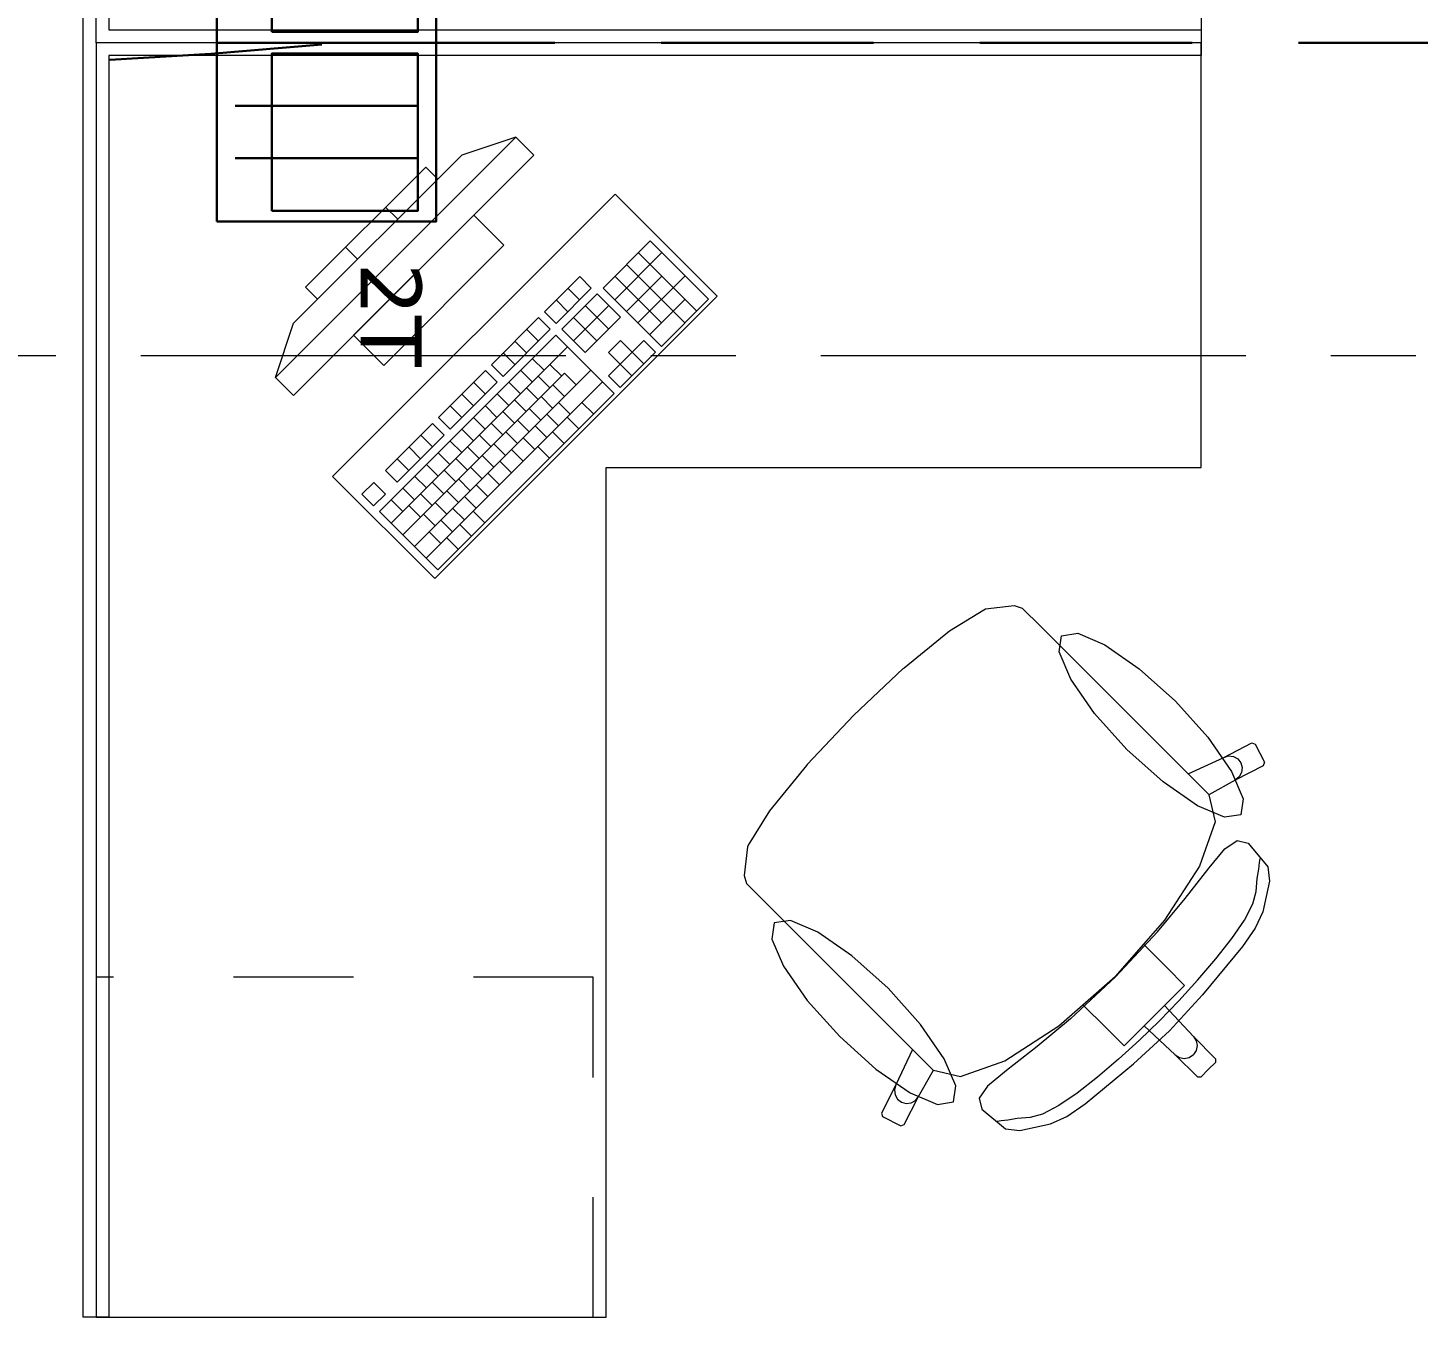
# Model space of a CAD drawing. Header units: inches. Extents: x -19 to 5698, y -728 to 92.
# Drawn here: x 126.634 to 128.27, y 33.275 to 34.793 of the extents above; entities that cross this region are included whole.
import ezdxf

# ---------------------------------------------------------------- set-up
doc = ezdxf.new("R2010")
doc.units = ezdxf.units.IN
doc.header["$MEASUREMENT"] = 0
for name, pattern in [('HIDDEN', [0.375, 0.25, -0.125]), ('Punto & Raya', [0.65, 0.5, -0.075, 0, -0.075]), ('Rayas', [0.282222, 0.141111, -0.141111])]:
    doc.linetypes.add(name, pattern=pattern)
doc.layers.get('0').update_dxf_attribs({"color": 61})
doc.layers.add('00 conduct tomacorr', color=120, linetype='HIDDEN', lineweight=30)
doc.layers.add('Interior - Mobiliario', color=7, linetype='Continuous')
doc.layers.add('Marcador - Secciones', color=7, linetype='Continuous')

# ---------------------------------------------------------------- blocks, each defined once
blk = doc.blocks.new('CAJA POP UP 6 MODULOS')
at = {"layer": '00 conduct tomacorr', "linetype": 'Continuous'}
for p, q in [((-0.095, -0.165), (-0.095, -0.0151)), ((-0.052, -0.165), (-0.052, -0.0151)), ((0.052, -0.165), (0.052, -0.0151)), ((0.095, -0.165), (0.095, -0.0151)), ((0, -0.165), (0, -0.18))]:
    blk.add_line(p, q, dxfattribs=at)
for points in [[(-0.147, 0), (0.147, 0), (0.147, -0.18), (-0.147, -0.18)], [(0, 0), (0.147, 0), (0.147, -0.18), (0, -0.18)]]:
    blk.add_lwpolyline(points, close=True, dxfattribs=at)
for points in [[(-0.138, -0.045), (-0.009, -0.045), (-0.009, -0.165), (-0.138, -0.165), (-0.138, -0.045)], [(0.009, -0.045), (0.138, -0.045), (0.138, -0.165), (0.009, -0.165), (0.009, -0.045)]]:
    blk.add_lwpolyline(points, dxfattribs=at)
at = {"color": 1, "insert": (-0.1807, -0.168), "char_height": 0.05, "attachment_point": 1, "rotation": 180}
blk.add_mtext_dynamic_manual_height_columns('{\\fVerdana|b0|i0|c0|p34;2T}', width=0.000481, gutter_width=0.1561, heights=[0], dxfattribs=at)

msp = doc.modelspace()

# ---------------------------------------------------------------- linework, layer by layer
at = {"layer": '00 conduct tomacorr'}
msp.add_line((127.0037, 34.775, 0), (138.6907, 34.775), dxfattribs=at)
msp.add_arc((126.3581, 41.5955), 6.8513, 254.29626, 275.43196, dxfattribs=at)
at = {"layer": 'Interior - Mobiliario', "color": 175, "linetype": 'Continuous', "lineweight": 13}
for p, q in [((126.699, 34.79), (126.699, 36.275)), ((126.729, 36.275), (126.729, 34.79)), ((126.699, 34.76), (126.699, 34.79)), ((126.729, 34.79), (128.014, 34.79)), ((128.014, 34.79), (128.014, 34.76)), ((126.699, 33.275), (126.699, 34.76)), ((126.729, 34.76), (126.729, 33.275)), ((128.014, 34.76), (126.729, 34.76)), ((127.2079, 34.6639), (126.9251, 34.3811)), ((127.2079, 34.6639), (127.1443, 34.6427)), ((127.2291, 34.6427), (127.2079, 34.6639)), ((126.9463, 34.3599), (127.2291, 34.6427)), ((126.9463, 34.4447), (127.1443, 34.6427)), ((127.1019, 34.6286), (126.9604, 34.4871)), ((126.9746, 34.473), (127.116, 34.6144)), ((127.116, 34.6144), (127.1019, 34.6286)), ((127.0689, 34.5673), (127.0547, 34.5814)), ((127.1584, 34.572), (127.017, 34.4306)), ((127.1938, 34.5366), (127.1584, 34.572)), ((127.0217, 34.5201), (127.0076, 34.5343)), ((127.0524, 34.3952), (127.1938, 34.5366)), ((127.3659, 34.5416), (127.3105, 34.4862)), ((127.4345, 34.473), (127.3659, 34.5416)), ((127.3242, 34.4725), (127.3796, 34.5279)), ((127.4206, 34.4592), (127.352, 34.5278)), ((127.283, 34.4999), (127.2415, 34.4583)), ((127.2967, 34.4861), (127.283, 34.4999)), ((127.3792, 34.4452), (127.3243, 34.5001)), ((127.3379, 34.4588), (127.3795, 34.5003)), ((127.4068, 34.4453), (127.3382, 34.5139)), ((127.3516, 34.4451), (127.407, 34.5005)), ((126.9604, 34.4871), (126.9746, 34.473)), ((127.2552, 34.4446), (127.2967, 34.4861)), ((127.2829, 34.4723), (127.2692, 34.486)), ((127.3105, 34.4862), (127.3791, 34.4176)), ((127.269, 34.4584), (127.2553, 34.4722)), ((127.3036, 34.4793), (127.262, 34.4377)), ((127.331, 34.4519), (127.3036, 34.4793)), ((127.3654, 34.4314), (127.4069, 34.4729)), ((127.3791, 34.4176), (127.4345, 34.473)), ((127.2345, 34.4514), (127.1791, 34.396)), ((127.2482, 34.4377), (127.2345, 34.4514)), ((127.2415, 34.4583), (127.2552, 34.4446)), ((127.2757, 34.424), (127.3173, 34.4656)), ((127.3033, 34.4242), (127.2759, 34.4516)), ((127.2895, 34.4103), (127.331, 34.4519)), ((127.3172, 34.438), (127.2897, 34.4654)), ((126.9251, 34.3811), (126.9463, 34.4447)), ((127.1929, 34.3823), (127.2482, 34.4377)), ((127.2344, 34.4238), (127.2207, 34.4375)), ((127.262, 34.4377), (127.2895, 34.4103)), ((127.017, 34.4306), (127.0524, 34.3952)), ((127.2551, 34.4308), (127.0474, 34.2231)), ((127.2206, 34.41), (127.2068, 34.4237)), ((127.3237, 34.3623), (127.2551, 34.4308)), ((127.3309, 34.4243), (127.317, 34.4104)), ((127.3446, 34.4106), (127.3309, 34.4243)), ((127.3584, 34.4244), (127.3446, 34.4106)), ((127.3721, 34.4107), (127.3584, 34.4244)), ((127.0611, 34.2094), (127.2688, 34.4171)), ((127.2067, 34.3961), (127.193, 34.4098)), ((127.2411, 34.3894), (127.2274, 34.4031)), ((127.317, 34.4104), (127.3307, 34.3967)), ((127.3306, 34.3692), (127.3721, 34.4107)), ((127.3307, 34.3967), (127.3446, 34.4106)), ((127.3583, 34.3969), (127.3446, 34.4106)), ((127.0748, 34.1957), (127.2652, 34.3861)), ((127.0885, 34.182), (127.2962, 34.3897)), ((127.1722, 34.3891), (127.1168, 34.3337)), ((127.1859, 34.3754), (127.1722, 34.3891)), ((127.1791, 34.396), (127.1929, 34.3823)), ((127.2273, 34.3756), (127.2136, 34.3893)), ((127.2618, 34.3826), (127.248, 34.3963)), ((127.2789, 34.3724), (127.2652, 34.3861)), ((127.3307, 34.3967), (127.3169, 34.3829)), ((127.3444, 34.383), (127.3307, 34.3967)), ((126.9251, 34.3811), (126.9463, 34.3599)), ((127.1022, 34.1683), (127.31, 34.376)), ((127.1305, 34.32), (127.1859, 34.3754)), ((127.1721, 34.3615), (127.1584, 34.3752)), ((127.2134, 34.3617), (127.1997, 34.3754)), ((127.2341, 34.3549), (127.2204, 34.3686)), ((127.2479, 34.3688), (127.2342, 34.3825)), ((127.2651, 34.3585), (127.2514, 34.3722)), ((127.3169, 34.3829), (127.3306, 34.3692)), ((127.116, 34.1545), (127.3237, 34.3623)), ((127.1582, 34.3477), (127.1445, 34.3614)), ((127.1996, 34.3479), (127.1859, 34.3616)), ((127.2202, 34.3411), (127.2065, 34.3548)), ((127.2512, 34.3447), (127.2375, 34.3584)), ((127.1444, 34.3338), (127.1307, 34.3475)), ((127.1857, 34.334), (127.172, 34.3477)), ((127.2064, 34.3272), (127.1927, 34.3409)), ((127.2374, 34.3308), (127.2237, 34.3445)), ((127.258, 34.324), (127.2443, 34.3377)), ((127.2719, 34.3379), (127.2582, 34.3516)), ((127.2994, 34.338), (127.2857, 34.3517)), ((127.1099, 34.3268), (127.0545, 34.2714)), ((127.1236, 34.313), (127.1099, 34.3268)), ((127.1168, 34.3337), (127.1305, 34.32)), ((127.158, 34.3063), (127.1443, 34.32)), ((127.1719, 34.3202), (127.1582, 34.3339)), ((127.1925, 34.3134), (127.1788, 34.3271)), ((127.2235, 34.317), (127.2098, 34.3307)), ((127.2442, 34.3102), (127.2305, 34.3239)), ((127.2821, 34.3207), (127.2684, 34.3344)), ((127.0682, 34.2577), (127.1236, 34.313)), ((127.1098, 34.2992), (127.0961, 34.3129)), ((127.1442, 34.2925), (127.1305, 34.3062)), ((127.1787, 34.2995), (127.165, 34.3132)), ((127.1959, 34.2893), (127.1821, 34.303)), ((127.2097, 34.3031), (127.196, 34.3168)), ((127.2303, 34.2963), (127.2166, 34.3101)), ((127.2648, 34.3034), (127.2511, 34.3171)), ((127.0959, 34.2854), (127.0822, 34.2991)), ((127.1303, 34.2786), (127.1166, 34.2923)), ((127.1648, 34.2857), (127.1511, 34.2994)), ((127.182, 34.2754), (127.1683, 34.2891)), ((127.2165, 34.2825), (127.2028, 34.2962)), ((127.2475, 34.2861), (127.2338, 34.2998)), ((127.0545, 34.2714), (127.0682, 34.2577)), ((127.0821, 34.2715), (127.0684, 34.2852)), ((127.1165, 34.2648), (127.1028, 34.2785)), ((127.1371, 34.258), (127.1234, 34.2717)), ((127.151, 34.2718), (127.1373, 34.2856)), ((127.1682, 34.2616), (127.1544, 34.2753)), ((127.2026, 34.2686), (127.1889, 34.2824)), ((127.0407, 34.2575), (127.0268, 34.2437)), ((127.0544, 34.2438), (127.0407, 34.2575)), ((127.1026, 34.2509), (127.0889, 34.2646)), ((127.1233, 34.2441), (127.1096, 34.2579)), ((127.1543, 34.2477), (127.1406, 34.2615)), ((127.1749, 34.241), (127.1612, 34.2547)), ((127.1888, 34.2548), (127.1751, 34.2685)), ((127.0268, 34.2437), (127.0405, 34.23)), ((127.0405, 34.23), (127.0544, 34.2438)), ((127.0888, 34.2371), (127.0751, 34.2508)), ((127.1094, 34.2303), (127.0957, 34.244)), ((127.1405, 34.2339), (127.1267, 34.2476)), ((127.1611, 34.2271), (127.1474, 34.2408)), ((127.0474, 34.2231), (127.116, 34.1545)), ((127.075, 34.2232), (127.0612, 34.237)), ((127.0956, 34.2164), (127.0819, 34.2302)), ((127.1266, 34.22), (127.1129, 34.2338)), ((127.1473, 34.2133), (127.1335, 34.227)), ((127.1714, 34.2099), (127.1576, 34.2236)), ((127.1128, 34.2062), (127.0991, 34.2199)), ((127.1334, 34.1994), (127.1197, 34.2131)), ((127.1558, 34.1943), (127.1421, 34.2081)), ((127.1196, 34.1856), (127.1058, 34.1993)), ((127.1402, 34.1788), (127.1265, 34.1925)), ((127.7182, 34.0827), (127.7583, 34.1076)), ((127.7583, 34.1076), (127.7604, 34.1085)), ((127.7604, 34.1085), (127.7943, 34.1125)), ((127.7943, 34.1125), (127.8036, 34.1096)), ((127.8036, 34.1096), (127.8256, 34.0877)), ((127.6646, 34.0391), (127.7182, 34.0827)), ((127.8256, 34.0877), (127.8511, 34.0622)), ((127.8511, 34.0622), (127.9989, 33.9143)), ((127.6054, 33.9836), (127.6637, 34.0384)), ((127.6637, 34.0384), (127.6646, 34.0391)), ((127.6054, 33.9836), (127.5506, 33.9253)), ((128.0407, 33.9339), (128.0738, 33.9509)), ((128.0738, 33.9509), (128.0778, 33.9496)), ((128.0778, 33.9496), (128.0886, 33.9282)), ((127.9989, 33.9143), (128.0407, 33.9339)), ((128.0407, 33.9339), (128.0463, 33.9355)), ((128.0463, 33.9355), (128.0522, 33.9348)), ((128.0522, 33.9348), (128.0573, 33.932)), ((128.0573, 33.932), (128.0609, 33.9274)), ((128.0609, 33.9274), (128.0624, 33.9218)), ((128.0886, 33.9282), (128.0873, 33.9241)), ((127.5499, 33.9244), (127.5063, 33.8708)), ((127.5506, 33.9253), (127.5499, 33.9244)), ((128.0232, 33.8901), (127.9989, 33.9143)), ((128.0873, 33.9241), (128.0542, 33.9072)), ((128.0588, 33.9108), (128.0542, 33.9072)), ((128.0617, 33.9159), (128.0588, 33.9108)), ((128.0624, 33.9218), (128.0617, 33.9159)), ((128.0542, 33.9072), (128.0232, 33.8899)), ((128.0232, 33.8901), (128.0232, 33.8899)), ((128.0232, 33.8899), (128.0307, 33.8579)), ((127.5063, 33.8708), (127.4814, 33.8307)), ((128.0307, 33.8579), (128.0123, 33.8059)), ((127.4805, 33.8286), (127.4765, 33.7947)), ((127.4814, 33.8307), (127.4805, 33.8286)), ((128.0421, 33.8262), (128.0564, 33.8362)), ((128.0564, 33.8362), (128.0693, 33.8328)), ((128.0693, 33.8328), (128.0925, 33.8049)), ((128.0234, 33.8039), (128.0421, 33.8262)), ((128.0829, 33.8102), (128.0837, 33.8147)), ((128.0123, 33.8059), (127.971, 33.7421)), ((127.9955, 33.7677), (128.0234, 33.8039)), ((128.08, 33.7914), (128.0821, 33.8022)), ((128.0821, 33.8022), (128.0829, 33.8102)), ((128.0925, 33.8049), (128.0944, 33.7882)), ((127.4765, 33.7947), (127.4794, 33.7854)), ((127.4794, 33.7854), (127.5013, 33.7634)), ((128.0789, 33.776), (128.08, 33.7914)), ((128.0944, 33.7882), (128.0866, 33.752)), ((127.5013, 33.7634), (127.5268, 33.7379)), ((127.9628, 33.7284), (127.9955, 33.7677)), ((128.075, 33.7613), (128.0789, 33.776)), ((128.065, 33.7424), (128.075, 33.7613)), ((128.0866, 33.752), (128.0776, 33.7328)), ((127.5268, 33.7379), (127.6747, 33.5901)), ((127.971, 33.7421), (127.9462, 33.714)), ((128.0502, 33.7206), (128.065, 33.7424)), ((128.0776, 33.7328), (128.0627, 33.7111)), ((127.9133, 33.6757), (127.9628, 33.7284)), ((128.0316, 33.6968), (128.0502, 33.7206)), ((127.9462, 33.714), (127.9129, 33.6761)), ((127.9462, 33.714), (127.9736, 33.6866)), ((128.0627, 33.7111), (128.0159, 33.6544)), ((127.9736, 33.6866), (127.9947, 33.6654)), ((128.0104, 33.672), (128.0316, 33.6968)), ((127.9133, 33.6757), (127.8606, 33.6262)), ((127.875, 33.6428), (127.9129, 33.6761)), ((127.9947, 33.6654), (127.9711, 33.6418)), ((127.9879, 33.6474), (128.0104, 33.672)), ((128.0159, 33.6544), (127.9768, 33.6122)), ((127.8469, 33.618), (127.875, 33.6428)), ((127.875, 33.6428), (127.9024, 33.6154)), ((127.9711, 33.6418), (127.9591, 33.6299)), ((127.9651, 33.6239), (127.9879, 33.6474)), ((127.9711, 33.6418), (128.0051, 33.6053)), ((127.783, 33.5767), (127.8469, 33.618)), ((127.8606, 33.6262), (127.8213, 33.5935)), ((127.9235, 33.5943), (127.9472, 33.6179)), ((127.9651, 33.6239), (127.9416, 33.6011)), ((127.9472, 33.6179), (127.9591, 33.6299)), ((127.9472, 33.6179), (127.9837, 33.5839)), ((127.9024, 33.6154), (127.9235, 33.5943)), ((127.9416, 33.6011), (127.917, 33.5786)), ((127.9346, 33.5731), (127.9768, 33.6122)), ((128.0051, 33.6053), (128.0083, 33.6004)), ((128.0051, 33.6053), (128.0311, 33.5792)), ((128.0083, 33.6004), (128.0094, 33.5947)), ((127.6747, 33.5901), (127.6551, 33.5483)), ((127.6989, 33.5658), (127.6747, 33.5901)), ((127.8213, 33.5935), (127.7851, 33.5655)), ((127.9837, 33.5839), (127.9886, 33.5807)), ((127.9837, 33.5839), (128.0098, 33.5578)), ((128.0001, 33.5808), (128.005, 33.584)), ((128.0082, 33.5889), (128.005, 33.584)), ((128.0094, 33.5947), (128.0082, 33.5889)), ((127.7311, 33.5583), (127.783, 33.5767)), ((127.8779, 33.5263), (127.9346, 33.5731)), ((127.917, 33.5786), (127.8922, 33.5574)), ((127.9886, 33.5807), (127.9943, 33.5796)), ((127.9943, 33.5796), (128.0001, 33.5808)), ((128.0311, 33.5749), (128.0226, 33.5664)), ((128.0311, 33.5792), (128.0311, 33.5749)), ((127.6818, 33.5348), (127.6991, 33.5658)), ((127.6989, 33.5658), (127.6991, 33.5658)), ((127.6991, 33.5658), (127.7311, 33.5583)), ((127.7851, 33.5655), (127.7628, 33.5469)), ((127.8922, 33.5574), (127.8684, 33.5388)), ((128.0098, 33.5578), (128.014, 33.5579)), ((128.014, 33.5579), (128.0226, 33.5664)), ((127.6551, 33.5483), (127.6381, 33.5152)), ((127.6551, 33.5483), (127.6535, 33.5426)), ((127.6535, 33.5426), (127.6542, 33.5368)), ((127.6542, 33.5368), (127.657, 33.5317)), ((127.6648, 33.5017), (127.6818, 33.5348)), ((127.6782, 33.5302), (127.6818, 33.5348)), ((127.7628, 33.5469), (127.7528, 33.5326)), ((127.8684, 33.5388), (127.8466, 33.524)), ((127.657, 33.5317), (127.6616, 33.5281)), ((127.6616, 33.5281), (127.6672, 33.5266)), ((127.6672, 33.5266), (127.673, 33.5273)), ((127.673, 33.5273), (127.6782, 33.5302)), ((127.7528, 33.5326), (127.7562, 33.5197)), ((127.7562, 33.5197), (127.7841, 33.4965)), ((127.8466, 33.524), (127.8277, 33.514)), ((127.8562, 33.5114), (127.8779, 33.5263)), ((127.6381, 33.5152), (127.6394, 33.5112)), ((127.6394, 33.5112), (127.6608, 33.5003)), ((127.6608, 33.5003), (127.6648, 33.5017)), ((127.7788, 33.5061), (127.7743, 33.5053)), ((127.7868, 33.5069), (127.7788, 33.5061)), ((127.7976, 33.509), (127.7868, 33.5069)), ((127.813, 33.5101), (127.7976, 33.509)), ((127.8008, 33.4946), (127.837, 33.5024)), ((127.8277, 33.514), (127.813, 33.5101)), ((127.837, 33.5024), (127.8562, 33.5114)), ((127.7841, 33.4965), (127.8008, 33.4946)), ((126.729, 33.275), (126.699, 33.275))]:
    msp.add_line(p, q, dxfattribs=at)
at = {"layer": 'Interior - Mobiliario', "color": 175, "linetype": 'Rayas', "lineweight": 13}
for p, q in [((127.299, 33.675), (126.714, 33.675)), ((127.299, 33.275), (127.299, 33.675))]:
    msp.add_line(p, q, dxfattribs=at)
at = {"layer": 'Interior - Mobiliario', "color": 175, "linetype": 'Continuous', "lineweight": 13, "flags": 128}
for points in [[(126.714, 34.775), (126.714, 36.275), (127.314, 36.275), (127.314, 35.275), (128.014, 35.275), (128.014, 34.775)], [(126.714, 34.775), (126.714, 33.275), (127.314, 33.275), (127.314, 34.275), (128.014, 34.275), (128.014, 34.775)], [(126.9923, 34.2644), (127.1125, 34.1442), (127.4448, 34.4765), (127.3246, 34.5967)], [(127.9838, 34.0001), (128.022, 33.9576), (128.05, 33.9172), (128.0636, 33.8852), (128.0607, 33.8663), (128.0418, 33.8634), (128.0098, 33.877), (127.9694, 33.905), (127.9269, 33.9432), (127.8888, 33.9856), (127.8607, 34.026), (127.8471, 34.0581), (127.85, 34.077), (127.8689, 34.0799), (127.901, 34.0663), (127.9414, 34.0382)], [(127.5889, 33.6052), (127.6314, 33.567), (127.6717, 33.539), (127.7038, 33.5254), (127.7227, 33.5283), (127.7256, 33.5472), (127.712, 33.5792), (127.684, 33.6196), (127.6458, 33.6621), (127.6033, 33.7002), (127.563, 33.7282), (127.5309, 33.7419), (127.512, 33.739), (127.5091, 33.7201), (127.5227, 33.688), (127.5508, 33.6476)]]:
    msp.add_lwpolyline(points, close=True, dxfattribs=at)
at = {"layer": 'Marcador - Secciones', "color": 251, "linetype": 'Punto & Raya', "lineweight": 13, "true_color": 0x636466}
msp.add_line((97.1666, 34.4067), (148.4403, 34.4067), dxfattribs=at)

# ---------------------------------------------------------------- block references
at = {"layer": '00 conduct tomacorr', "xscale": 1.432830642179531, "yscale": 1.432830642179531, "zscale": 1.432830642179531, "rotation": 89.99999999999997}
msp.add_blockref('CAJA POP UP 6 MODULOS', (126.8562, 34.775, 0), dxfattribs=at)

doc.saveas('drawing.dxf')
